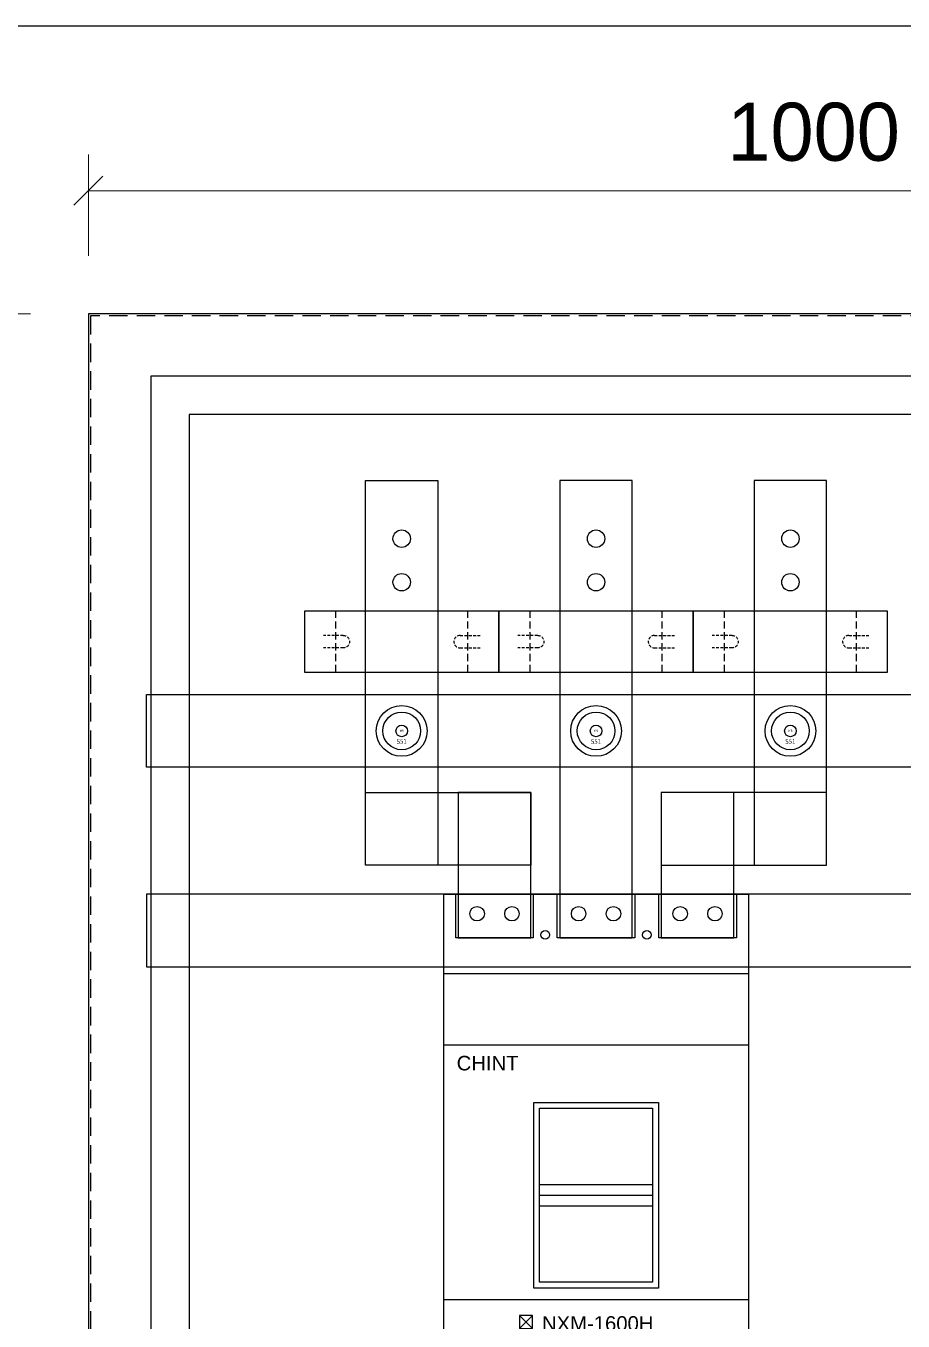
# Model space of a CAD drawing. Header units: millimetres. Extents: x 0 to 5940, y 0 to 4200.
# Drawn here: x 4123 to 4728, y 3307 to 4200 of the extents above; entities that cross this region are included whole.
import ezdxf
from ezdxf.enums import TextEntityAlignment as Align

# ---------------------------------------------------------------- set-up
doc = ezdxf.new("R2010")
doc.units = ezdxf.units.MM
doc.linetypes.add('ASVLTYPE', pattern=[0.75, 0.5, -0.25])
doc.linetypes.add('HIDDENX2', pattern=[19.05, 12.7, -6.35])
doc.layers.add('DIM', color=253, linetype='Continuous')
doc.styles.add('Arial', font='arial.ttf')
doc.styles.add('Tahoma (Input Text)', font='tahoma.ttf')
doc.dimstyles.new('Dim-40', dxfattribs={"dimtxt": 40, "dimasz": 20, "dimexe": 25, "dimexo": 40, "dimgap": 20, "dimtad": 1, "dimdec": 0, "dimtxsty": 'Standard', "dimblk": 'OBLIQUE', "dimcen": 15, "dimclrd": 5, "dimclre": 5, "dimclrt": 3, "dimazin": 3, "dimtfac": 1, "dimtdec": 0, "dimtmove": 0, "dimatfit": 3, "dimldrblk": 'ARCHTICK', "dimlwd": 9, "dimlwe": 9})

# ---------------------------------------------------------------- blocks, each defined once
blk = doc.blocks.new('*D1')
at = {"color": 0, "linetype": 'ByBlock', "lineweight": -2}
for p, q in [((4055.47, 3991.59), (4035.47, 4011.59)), ((4035.47, 2011.59), (4055.47, 1991.59))]:
    blk.add_line(p, q, dxfattribs=at)
at = {"layer": 'Defpoints', "color": 0, "transparency": 16777216}
for p in [(4166.28, 4001.59), (4045.47, 2001.59), (4166.28, 2001.59)]:
    blk.add_point(p, dxfattribs=at)
at = {"layer": 'DIM', "color": 5, "lineweight": 9, "transparency": 16777216}
for p, q in [((4126.28, 4001.59), (4020.47, 4001.59)), ((4045.47, 4001.59), (4045.47, 2001.59)), ((4126.28, 2001.59), (4020.47, 2001.59))]:
    blk.add_line(p, q, dxfattribs=at)
at = {"layer": 'DIM', "color": 3, "transparency": 16777216, "insert": (4005.04, 3001.59), "char_height": 40, "attachment_point": 5, "rotation": 90}
blk.add_mtext('2000', dxfattribs=at)
blk = doc.blocks.new('_ArchTick')
at = {"color": 0, "const_width": 0.15}
blk.add_lwpolyline([(-0.5, -0.5), (0.5, 0.5)], dxfattribs=at)
blk = doc.blocks.new('_Oblique')
at = {"color": 0, "linetype": 'ByBlock', "lineweight": -2}
blk.add_line((-0.5, -0.5), (0.5, 0.5), dxfattribs=at)
blk = doc.blocks.new('NXM-1600H-1')
at = {"color": 7}
for p, q in [((210, 315), (0, 315)), ((210, 266), (0, 266)), ((66, 162.5), (144, 162.5)), ((210, 90.5), (0, 90.5)), ((52.28, 70.55), (61.28, 79.55)), ((61.28, 70.55), (52.28, 79.55)), ((210, 41.5), (0, 41.5))]:
    blk.add_line(p, q, dxfattribs=at)
for points in [[(0, 370), (210, 370), (210, 0), (0, 0)], [(66, 222.5), (144, 222.5), (144, 102.5), (66, 102.5)], [(66, 170), (144, 170), (144, 155), (66, 155)], [(52.28, 70.55), (61.28, 70.55), (61.28, 79.55), (52.28, 79.55)]]:
    blk.add_lwpolyline(points, close=True, dxfattribs=at)
at = {"color": 1}
for points in [[(8.25, 370), (61.75, 370), (61.75, 340), (8.25, 340)], [(8.25, 0), (61.75, 0), (61.75, 30), (8.25, 30)]]:
    blk.add_lwpolyline(points, close=True, dxfattribs=at)
at = {"color": 2}
for points in [[(78.25, 370), (131.75, 370), (131.75, 340), (78.25, 340)], [(78.25, 0), (131.75, 0), (131.75, 30), (78.25, 30)]]:
    blk.add_lwpolyline(points, close=True, dxfattribs=at)
at = {"color": 5}
for points in [[(148.25, 370), (201.75, 370), (201.75, 340), (148.25, 340)], [(148.25, 0), (201.75, 0), (201.75, 30), (148.25, 30)]]:
    blk.add_lwpolyline(points, close=True, dxfattribs=at)
at = {"color": 1}
for centre in [(23, 356.5), (47, 356.5), (23, 13.5), (47, 13.5)]:
    blk.add_circle(centre, 5, dxfattribs=at)
at = {"color": 2}
for centre in [(93, 356.5), (117, 356.5), (93, 13.5), (117, 13.5)]:
    blk.add_circle(centre, 5, dxfattribs=at)
at = {"color": 5}
for centre in [(163, 356.5), (187, 356.5), (163, 13.5), (187, 13.5)]:
    blk.add_circle(centre, 5, dxfattribs=at)
at = {"color": 7}
for centre in [(70, 342), (140, 342), (70, 28), (140, 28)]:
    blk.add_circle(centre, 3, dxfattribs=at)
at = {"color": 7, "char_height": 10, "width": 34.1373, "attachment_point": 5, "style": 'Arial'}
for s, insert in [('CHINT', (30.24, 253.47)), ('NXM-1600H', (106.15, 74.06))]:
    blk.add_mtext(s, dxfattribs=dict(at, insert=insert))
blk = doc.blocks.new('*D4')
at = {"color": 0, "linetype": 'ByBlock', "lineweight": -2}
for p, q in [((4176.28, 4096.36), (4156.28, 4076.36)), ((5156.28, 4076.36), (5176.28, 4096.36))]:
    blk.add_line(p, q, dxfattribs=at)
at = {"layer": 'Defpoints', "color": 0, "transparency": 16777216}
for p in [(4166.28, 4086.36), (4166.28, 4001.59), (5166.28, 4001.59)]:
    blk.add_point(p, dxfattribs=at)
at = {"layer": 'DIM', "color": 5, "lineweight": 9, "transparency": 16777216}
for p, q in [((4166.28, 4041.59), (4166.28, 4111.36)), ((5166.28, 4041.59), (5166.28, 4111.36)), ((5166.28, 4086.36), (4166.28, 4086.36))]:
    blk.add_line(p, q, dxfattribs=at)
at = {"layer": 'DIM', "color": 3, "transparency": 16777216, "insert": (4666.28, 4126.78), "char_height": 40, "attachment_point": 5}
blk.add_mtext('1000', dxfattribs=at)
blk = doc.blocks.new('A$C3D6C2CD6')
at = {"color": 85, "linetype": 'ASVLTYPE', "ltscale": 4}
for p, q in [((4.25, 8.5), (18, 8.5)), ((4.25, 0), (18, 0))]:
    blk.add_line(p, q, dxfattribs=at)
blk.add_arc((4.25, 4.25), 4.25, 90, 270, dxfattribs=at)
blk = doc.blocks.new('CML800A-3')
at = {"color": 85, "linetype": 'ASVLTYPE', "ltscale": 10}
for p, q in [((21.5, 0), (21.5, 42)), ((112.5, 0), (112.5, 42))]:
    blk.add_line(p, q, dxfattribs=at)
at = {"color": 85}
blk.add_lwpolyline([(0, 0), (0, 42), (134, 42), (134, 0)], close=True, dxfattribs=at)
at = {"color": 85, "xscale": -1}
blk.add_blockref('A$C3D6C2CD6', (31, 16.75), dxfattribs=at)
at = {"color": 85}
blk.add_blockref('A$C3D6C2CD6', (103, 16.75), dxfattribs=at)
blk = doc.blocks.new('su51-2')
at = {"color": 1}
for radius in [17.5, 13, 4]:
    blk.add_circle((0, -0.09), radius, dxfattribs=at)
at = {"color": 1, "width": 30.0978, "attachment_point": 5}
for s, insert, char_height in [('{\\fTahoma|b0|i0|c0|p34;M8}', (0, 0), 1.5), ('{\\fTahoma|b0|i0|c0|p34;S51}', (0, -7.4), 3)]:
    blk.add_mtext(s, dxfattribs=dict(at, insert=insert, char_height=char_height))
blk = doc.blocks.new('khungtenAsean2')
at = {"color": 7}
blk.add_lwpolyline([(0, 0), (2970, 0), (2970, -2100), (0, -2100)], close=True, dxfattribs=at)
at = {"color": 1, "style": 'Tahoma (Input Text)', "flags": 8}
for tag, p in [('#03', (506.57, -2019.3)), ('#01', (137.05, -2021.28)), ('#05', (1106.63, -2021.28)), ('#07', (1834.68, -2021.28)), ('#09', (2146.72, -2021.28)), ('#02', (98.46, -2081.28)), ('#04', (486.11, -2081.28)), ('#06', (1065.33, -2081.28)), ('#08', (1817.45, -2081.28)), ('#10', (2146.72, -2081.28))]:
    blk.add_attdef(tag, p, '', height=25, dxfattribs=at)
blk.add_attdef('#11', text='', height=25, dxfattribs=at).set_placement((2914.99, -2067.35), align=Align.CENTER)

msp = doc.modelspace()

# ---------------------------------------------------------------- linework, layer by layer
at = {"color": 7}
for points in [[(5166.28, 4001.59), (4166.28, 4001.59), (4166.28, 2001.59), (5166.28, 2001.59)], [(5123.28, 3958.59), (4209.28, 3958.59), (4209.28, 2044.59), (5123.28, 2044.59)]]:
    msp.add_lwpolyline(points, close=True, dxfattribs=at)
at = {"color": 7, "linetype": 'HIDDENX2'}
msp.add_lwpolyline([(5164.78, 4000.09), (4167.78, 4000.09), (4167.78, 2003.09), (5164.78, 2003.09)], close=True, dxfattribs=at)
at = {"color": 3}
msp.add_lwpolyline([(5096.78, 3932.09), (4235.78, 3932.09), (4235.78, 2071.09), (5096.78, 2071.09)], close=True, dxfattribs=at)
at = {"color": 1}
for points in [[(4407.28, 3621.59), (4357.28, 3621.59), (4357.28, 3886.59), (4407.28, 3886.59)], [(4357.28, 3621.59), (4357.28, 3671.59), (4471.28, 3671.59), (4471.28, 3621.59)], [(4471.28, 3671.59), (4421.28, 3671.59), (4421.28, 3571.59), (4471.28, 3571.59)]]:
    msp.add_lwpolyline(points, close=True, dxfattribs=at)
at = {"color": 2}
for points in [[(4541.28, 3886.59), (4491.28, 3886.59), (4491.28, 3571.59), (4541.28, 3571.59)], [(4473.28, 3458.09), (4559.28, 3458.09), (4559.28, 3330.09), (4473.28, 3330.09)]]:
    msp.add_lwpolyline(points, close=True, dxfattribs=at)
at = {"color": 5}
for points in [[(4625.28, 3621.59), (4675.28, 3621.59), (4675.28, 3886.59), (4625.28, 3886.59)], [(4611.28, 3671.59), (4561.28, 3671.59), (4561.28, 3571.59), (4611.28, 3571.59)], [(4675.28, 3621.59), (4675.28, 3671.59), (4561.28, 3671.59), (4561.28, 3621.59)]]:
    msp.add_lwpolyline(points, close=True, dxfattribs=at)
at = {"color": 8}
for points in [[(4206.28, 3739.09), (5126.28, 3739.09), (5126.28, 3689.09), (4206.28, 3689.09)], [(4206.28, 3551.59), (5126.28, 3551.59), (5126.28, 3601.59), (4206.28, 3601.59)]]:
    msp.add_lwpolyline(points, close=True, dxfattribs=at)
at = {"color": 2}
for centre in [(4382.28, 3846.59), (4516.28, 3846.59), (4650.28, 3846.59), (4382.28, 3816.59), (4516.28, 3816.59), (4650.28, 3816.59)]:
    msp.add_circle(centre, 6, dxfattribs=at)

# ---------------------------------------------------------------- block references
at = {"color": 7, "xscale": 2, "yscale": 2, "zscale": 2}
msp.add_blockref('khungtenAsean2', (0, 4200), dxfattribs=at)
at = {"color": 7, "xscale": -1}
for p in [(4449.28, 3754.62), (4583.28, 3754.62), (4717.28, 3754.62)]:
    msp.add_blockref('CML800A-3', p, dxfattribs=at)
at = {"color": 2}
for p in [(4382.28, 3714.17), (4516.28, 3714.17), (4650.28, 3714.17)]:
    msp.add_blockref('su51-2', p, dxfattribs=at)
at = {"color": 7}
msp.add_blockref('NXM-1600H-1', (4411.28, 3231.59), dxfattribs=at)
msp.add_blockref('NXM-1600H-1', (4411.28, 3231.59), dxfattribs=at)

# ---------------------------------------------------------------- dimensions: what is measured, and where the dimension line sits
at = {"layer": 'DIM', "color": 7}
dim = msp.add_linear_dim(base=(4166.28, 4086.36), p1=(5166.28, 4001.59), p2=(4166.28, 4001.59), angle=180, dimstyle='Dim-40', dxfattribs=at)
dim.commit()
dim.dimension.update_dxf_attribs({"geometry": '*D4', "text_midpoint": (4666.28, 4086.36), "dimtype": 160})
dim = msp.add_linear_dim(base=(4045.47, 2001.59), p1=(4166.28, 4001.59), p2=(4166.28, 2001.59), angle=90, dimstyle='Dim-40', dxfattribs=at)
dim.commit()
dim.dimension.update_dxf_attribs({"geometry": '*D1', "text_midpoint": (4005.04, 3001.59)})

doc.saveas('drawing.dxf')
